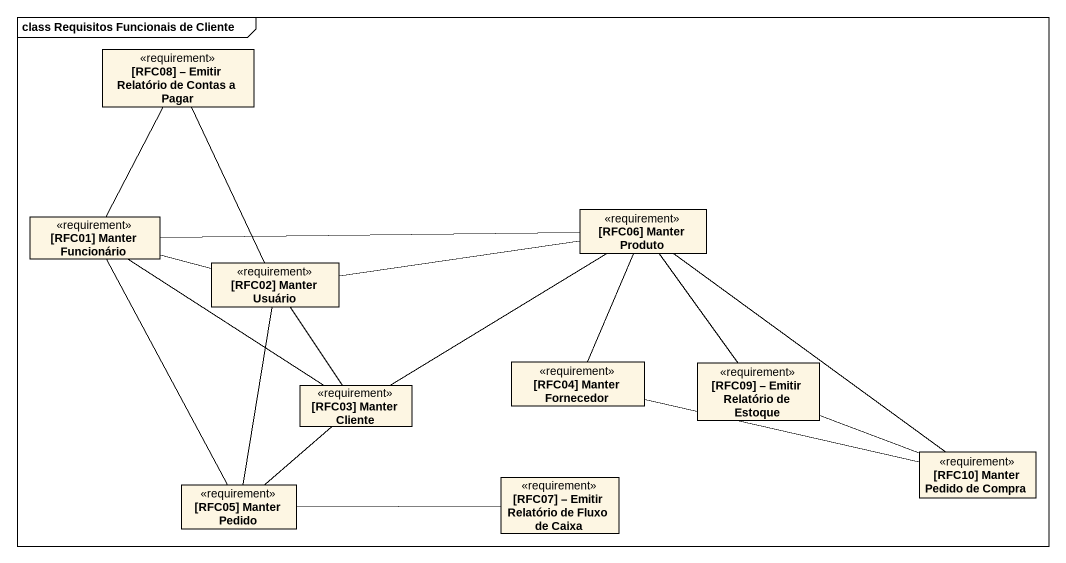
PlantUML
@startuml
mainframe class Requisitos Funcionais de Cliente
hide circle
hide empty members
class "[RFC08] – Emitir Relatório de Contas a Pagar" as RFC08_Emitir_Relatório_de <<requirement>>
class "[RFC06] Manter Produto" as RFC06_Manter_Produto <<requirement>>
class "[RFC01] Manter Funcionário" as RFC01_Manter_Funcionário <<requirement>>
class "[RFC02] Manter Usuário" as RFC02_Manter_Usuário <<requirement>>
class "[RFC03] Manter Cliente" as RFC03_Manter_Cliente <<requirement>>
class "[RFC04] Manter Fornecedor" as RFC04_Manter_Fornecedor <<requirement>>
class "[RFC09] – Emitir Relatório de Estoque" as RFC09_Emitir_Relatório_de <<requirement>>
class "[RFC10] Manter Pedido de Compra" as RFC10_Manter_Pedido_de <<requirement>>
class "[RFC05] Manter Pedido" as RFC05_Manter_Pedido <<requirement>>
class "[RFC07] – Emitir Relatório de Fluxo de Caixa" as RFC07_Emitir_Relatório_de <<requirement>>
RFC06_Manter_Produto -- RFC09_Emitir_Relatório_de
RFC01_Manter_Funcionário -up- RFC08_Emitir_Relatório_de
RFC01_Manter_Funcionário -right- RFC06_Manter_Produto
RFC01_Manter_Funcionário -right- RFC02_Manter_Usuário
RFC01_Manter_Funcionário -- RFC03_Manter_Cliente
RFC01_Manter_Funcionário -- RFC05_Manter_Pedido
RFC02_Manter_Usuário -up- RFC08_Emitir_Relatório_de
RFC02_Manter_Usuário -right- RFC06_Manter_Produto
RFC02_Manter_Usuário -- RFC03_Manter_Cliente
RFC02_Manter_Usuário -- RFC05_Manter_Pedido
RFC03_Manter_Cliente -up- RFC06_Manter_Produto
RFC03_Manter_Cliente -- RFC05_Manter_Pedido
RFC04_Manter_Fornecedor -up- RFC06_Manter_Produto
RFC04_Manter_Fornecedor -right- RFC10_Manter_Pedido_de
RFC09_Emitir_Relatório_de -right- RFC10_Manter_Pedido_de
RFC10_Manter_Pedido_de -up- RFC06_Manter_Produto
RFC05_Manter_Pedido -right- RFC07_Emitir_Relatório_de
@enduml
